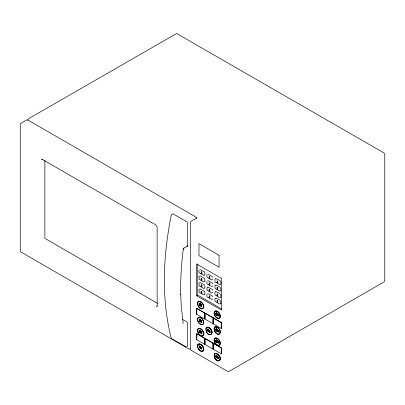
<?xml version="1.0" encoding="UTF-8"?>
<svg xmlns="http://www.w3.org/2000/svg" width="405" height="405" viewBox="0 0 405 405"><rect width="100%" height="100%" fill="white"/><g stroke="black" fill="none" stroke-linecap="round" stroke-linejoin="round"><path stroke-width="0.61" d="M197.761 302.419C197.144 305.051 199.007 308.033 201.558 308.818M197.761 318.315L197.761 320.092M197.761 329.483L198.07 332.267M214.179 312.787L214.285 311.956M214.179 328.683L214.285 327.853M214.285 354.486C213.065 357.529 217.89 363.325 220.269 359.721C220.943 356.78 217.51 351.661 214.407 353.945C213.496 366.692 227.423 359.108 215.541 353.342M183.126 249.394L184.012 248.022L183.399 248.412C181.359 263.817 180.392 279.374 180.721 294.916L180.696 294.015L181.258 306.134L183.161 323.595M198.956 270.302L198.956 272.368L199.28 272.889L203.553 275.354L204.743 275.076M197.691 302.631L198.07 301.766M198.07 344.296L197.761 346.726M206.013 328.232L206.322 327.579M214.594 311.308C213.136 314.179 215.683 318.229 218.827 318.446M203.249 350.943C204.626 348.032 201.705 343.313 198.374 343.977M214.594 327.2C213.212 329.888 215.369 333.421 218.077 334.252M219.773 317.95C221.15 315.044 218.229 310.321 214.898 310.989M214.594 338.372C212.827 341.354 216.685 347.019 219.961 344.908C221.565 341.947 217.652 336.084 214.407 338.479C212.838 341.385 216.553 347.085 219.773 345.014C221.15 342.109 218.229 337.385 214.898 338.053M214.215 354.699L215.085 353.408M204.849 274.995L204.91 272.707L204.454 271.968M206.945 274.803L206.884 276.812L207.223 277.476L211.496 279.941L212.858 279.46M204.849 281.49L204.91 279.202L204.454 278.463M206.945 281.298L206.884 283.308L207.223 283.971L211.496 286.436L212.858 285.955M204.849 287.985L204.91 285.697L204.454 284.958M204.849 294.481L204.91 292.192L204.454 291.453M206.945 294.288L206.884 296.298L207.223 296.961L211.496 299.427L212.858 298.946M212.858 292.45L211.496 292.931L207.112 290.355L206.899 287.879L207.633 287.104M220.74 284.173C222.097 280.852 217.961 279.43 215.683 278.625M220.74 290.668C222.097 287.348 217.961 285.925 215.683 285.12M220.74 297.164C222.097 293.843 217.961 292.42 215.683 291.615M220.74 303.659C222.097 300.338 217.961 298.915 215.683 298.11M27.727 120.093L28.522 118.721L176.626 33.493L383.93 152.908L384.75 154.295L384.75 280.594L383.955 281.961L229.179 371.324L227.564 371.304L191.145 350.279L190.325 348.897L190.325 222.598C191.266 219.616 195.569 219.986 196.936 217.363L196.465 218.27L195.64 216.883L27.894 120.032L26.279 120.017L20.721 123.5L20.25 124.406L20.25 250.705L21.07 252.092L188.821 348.938L190.436 348.958M157.251 305.891L156.7 306.757L157.14 305.831L157.14 227.347L156.7 225.914L155.641 224.815L42.631 159.57L41.568 159.443L42.601 159.393M199.69 276.023L198.956 276.797L199.169 279.273L203.553 281.85L204.611 281.602M199.69 282.518L198.956 283.292L199.169 285.768L203.553 288.345L204.611 288.097M199.69 289.013L198.956 289.788L199.169 292.263L203.553 294.84L204.611 294.592M215.581 278.701L214.847 279.475L215.06 281.951L219.444 284.528L220.634 284.249M215.581 285.196L214.847 285.97L215.06 288.446L219.444 291.023L220.634 290.744M215.581 291.691L214.847 292.466L215.06 294.941L219.444 297.518L220.634 297.24M215.581 298.186L214.847 298.961L215.06 301.436L219.444 304.013L220.634 303.735M198.561 301.34L197.883 301.877C196.972 314.624 210.904 307.041 199.017 301.274M197.989 302.003C201.27 299.609 205.932 307.304 202.054 308.863M197.989 317.9C201.27 315.505 205.932 323.2 202.054 324.754M214.513 311.546C217.794 309.152 222.456 316.842 218.578 318.401M202.758 324.734C205.264 322.162 201.786 316.573 198.374 317.343C195.985 319.864 199.002 324.628 202.115 324.911C206.018 323.418 202.5 317.13 199.204 317.059C195.711 318.563 198.612 324.091 201.558 324.714M197.989 329.068C204.662 325.929 205.279 342.144 198.46 333.325C194.041 322.765 208.793 331.923 202.303 335.973M206.813 327.154L206.135 327.691C205.224 340.438 219.156 332.854 207.269 327.088M219.282 318.381L219.961 317.844C221.565 314.882 217.652 309.02 214.407 311.415C212.989 314.336 216.098 319.332 219.469 318.269M214.513 327.437C218.047 324.668 222.922 334.186 217.86 334.211M214.513 338.61C217.794 336.216 222.456 343.906 218.578 345.465M214.513 354.071C217.794 351.677 222.456 359.372 218.578 360.931M183.399 248.412L187.718 245.916L187.718 223.19L186.943 221.884L172.996 213.835L171.32 214.766C163.21 255.393 160.947 298.075 171.32 338.519L186.229 346.877M196.627 295.782L221.424 310.093L221.424 278.306L196.627 263.989L196.627 295.782L197.751 295.134L222.006 309.136M199.63 303.244C199.533 304.828 199.417 302.034 200.602 303.806L200.556 304.135L199.938 303.78L199.938 305.147L200.602 305.471L199.989 305.117M199.326 303.74L199.371 305.142L200.556 305.881L199.326 305.173L199.326 303.74L199.63 303.856M199.938 303.78L200.556 304.135M200.602 303.806L199.579 303.269M201.326 305.967L200.804 305.709L201.29 305.988L201.326 304.884L200.84 304.606M201.579 304.833L200.84 304.363L200.804 304.626M201.614 304.813L201.614 305.299M201.817 305.416L201.781 306.575L201.579 305.319M201.781 306.575L200.804 306.008L201.817 306.55M199.63 319.135C199.533 320.725 199.417 317.93 200.602 319.702L200.556 320.031L199.938 319.677L200.556 320.031M199.326 319.636L199.371 321.038L200.556 321.772L199.326 321.064L199.326 319.636L199.63 319.753M200.602 319.702L199.579 319.165M201.326 320.78L200.804 320.517L201.326 320.78L201.29 321.884L200.804 321.6L201.29 321.884M200.602 321.367L199.938 321.038L200.602 321.367L200.556 321.772M201.579 320.725L200.84 320.259L200.804 320.517M201.614 320.704L201.614 321.195M216.148 312.781C216.057 314.371 215.941 311.572 217.126 313.343L217.075 313.678L216.462 313.323L216.462 314.685L217.126 315.009L216.462 314.685M201.817 322.446L200.804 321.904L201.817 322.446L201.579 321.216M201.781 321.332L201.781 322.466M215.845 313.278L215.895 314.68L217.075 315.419L215.845 314.71L215.845 313.278L216.148 313.399M217.126 313.343L216.103 312.812M217.075 313.678L216.513 313.293L216.513 314.655M217.849 315.51C216.569 314.877 218.746 316.199 217.849 314.427L217.363 314.143M217.849 314.427L217.814 315.53M217.328 314.164L217.363 313.905L218.138 314.351L218.138 314.842M218.341 314.958L218.305 316.113C215.855 314.447 219.388 317.424 218.341 314.958L218.103 314.862M199.63 330.308C199.533 331.892 199.417 329.098 200.602 330.87L200.556 331.199L199.938 330.844L199.938 332.211L200.602 332.535L199.938 332.211M199.326 332.232L200.602 332.915L199.326 332.232L199.326 330.804L199.63 330.92M199.938 330.844L200.556 331.199M200.602 330.87L199.579 330.333M200.84 331.427L201.614 331.877L200.84 331.427L201.326 331.948L201.29 333.052L200.84 332.748L200.804 333.072L201.817 333.614L201.614 332.363L201.781 333.634M207.881 329.057C207.785 330.642 207.669 327.848 208.853 329.619L208.808 329.948L208.19 329.594L208.19 330.961L208.853 331.285L208.19 330.961M207.578 329.554L207.623 330.956L208.808 331.695L207.578 330.986L207.578 329.554L207.881 329.67M208.19 329.594L208.853 329.923M208.808 329.65L207.831 329.083M209.056 330.44L209.091 330.176L209.866 330.627L210.033 332.383L209.056 331.822L209.091 331.503L209.577 331.781L209.577 330.698L209.091 330.419M209.577 330.698L209.542 331.801M209.056 331.523L209.577 331.781M209.056 331.822L210.068 332.363M210.068 331.229L210.033 332.383M216.148 328.678C216.057 330.262 215.941 327.468 217.126 329.24L217.075 329.569L216.462 329.214L216.462 330.581L217.075 330.936L216.513 330.551L216.513 329.189L217.075 329.569M215.845 329.174L215.895 330.576L217.075 331.315L215.845 330.607L215.845 329.174L216.148 329.29M217.126 329.24L216.103 328.703M217.849 330.318L217.328 330.06L217.849 330.318C218.746 332.095 216.569 330.774 217.849 331.401M217.328 330.06L217.363 329.797L218.138 330.247L218.138 330.733M218.341 331.984L217.328 331.442L218.341 331.984L218.103 330.753M218.341 330.85L218.305 332.009M199.579 345.799L199.326 347.698L200.602 348.381L200.602 348.001L199.938 347.672C199.387 344.807 200.526 347.414 200.602 346.336L199.579 345.799L199.579 346.417M199.326 346.27L199.63 346.386M199.326 347.698L199.371 346.24M200.804 347.151L201.326 347.414L201.29 348.518L200.84 348.214L200.804 348.538L201.817 349.08L201.614 347.338L200.804 346.913L201.326 347.414M201.817 347.946L201.817 349.08M216.148 339.846C216.057 341.435 215.941 338.636 217.126 340.408L217.075 340.742L216.462 340.382L216.462 341.749L217.075 342.103L216.513 341.719L216.462 340.382M215.845 341.774L217.126 342.453L215.845 341.774L215.845 340.342L216.148 340.463M217.126 340.408L216.103 339.876M217.075 340.742L216.513 340.357M217.363 340.969L218.138 341.415L217.363 340.969L217.849 341.491L217.814 342.595L217.849 341.491M218.103 341.926L218.341 343.156L218.138 341.415M218.341 343.156L217.363 342.589M216.103 355.337L215.845 357.24L217.126 357.919L217.126 357.539L216.462 357.215C215.84 354.38 217.095 356.906 217.126 355.873L216.103 355.337L216.103 355.954M215.845 355.808L216.148 355.924M215.845 357.24L215.895 355.777M216.462 357.215L216.513 355.823M217.328 356.694L217.849 356.952L217.814 358.055L217.814 356.972L217.328 356.451L218.138 356.881L218.341 358.617L218.341 357.483M218.341 358.617L217.363 358.055M186.943 246.331L187.718 245.916M186.943 346.462L187.718 346.052L187.718 323.286L186.943 321.98L182.65 319.499M198.374 301.447C202.308 299.584 206.666 309.147 201.336 308.777M206.626 327.26C210.185 325.833 214.397 333.067 210.554 334.722M214.898 326.881C218.31 326.111 221.788 331.7 219.282 334.272C215.951 334.94 213.03 330.217 214.407 327.311C217.844 324.461 222.927 332.677 218.827 334.343M202.054 351.388C205.679 349.804 201.837 343.156 198.46 344.123C196 346.71 199.559 352.127 202.945 351.262M199.792 269.447L204.287 271.846M207.74 274.038L212.235 276.433L212.858 277.293M207.74 280.533L212.235 282.928L212.858 283.789M207.74 287.029L212.235 289.423L212.858 290.284M207.74 293.524L208.195 293.59M201.336 324.673L202.303 324.8M209.587 334.591C213.906 334.586 210.965 327.842 208.048 327.326C203.664 327.351 206.747 334.312 209.81 334.631M200.753 335.537L201.558 335.882M201.558 351.348L199.954 350.421L198.561 348.73M200.247 276.013L204.287 278.341M200.247 282.508L204.287 284.837M200.247 289.003L204.287 291.332M208.702 293.878L212.235 295.918L212.858 296.779M45.426 238.687L157.479 303.375M199.326 330.804L199.579 330.951M215.845 340.342L216.103 340.489M217.849 342.569L217.363 342.291L217.328 342.61M217.849 358.035L217.363 357.757L217.328 358.076M217.277 318.011L215.085 315.738M200.753 308.473L198.561 306.2M200.753 324.365L199.204 323.013M217.277 345.075L215.728 343.718L214.594 341.81M217.277 360.541L215.085 358.268M216.472 333.325L215.085 331.634M199.204 334.181L199.954 334.955M198.07 321.099L198.561 322.096M197.655 303.249L197.761 304.195M221.424 328.759L221.424 322.552L196.627 308.24L196.627 314.442M221.424 354.102L221.424 347.9L196.627 333.583L196.627 339.785M217.814 330.338L217.814 331.422M217.363 315.227L217.328 315.551M217.363 331.123L217.328 331.442M217.126 315.009L217.075 315.419M217.126 330.905L217.075 331.315M217.126 342.073L217.075 342.483M215.895 340.316L215.895 341.744M213.131 317.768L213.131 323.97M213.131 343.111L213.131 349.318M208.853 331.285L208.808 331.695M208.241 329.569L208.241 330.931M204.879 313.004L204.879 319.206M204.879 338.347L204.879 344.549M201.614 331.877L201.579 332.383M200.84 305.689L200.804 306.008M200.84 321.58L200.804 321.904M200.602 305.471L200.556 305.881M200.602 332.535L200.556 332.945M199.989 319.646L199.938 321.038M199.371 330.774L199.371 332.206M197.751 263.969L197.751 295.134M44.879 160.451L44.879 238.368M197.574 329.589C196.602 332.535 201.189 338.418 203.563 334.824C204.53 331.877 199.943 325.995 197.574 329.589M197.574 345.055C196.896 347.981 200.348 353.14 203.437 350.831C205.041 347.87 201.128 342.012 197.883 344.402L197.574 345.055M219.065 255.266L198.982 243.673L198.982 255.641L219.065 267.239L219.065 255.266M201.801 272.14L201.027 271.694L201.518 272.216L201.518 273.299L201.027 273.016L201.027 273.319L202.004 273.881L201.801 272.14M209.749 276.726L208.975 276.281L209.461 276.802L209.461 277.886L208.975 277.602L208.975 277.906L209.952 278.468L209.749 276.726M217.693 281.313L216.918 280.867L217.409 281.389L217.409 282.472L216.918 282.189L216.918 282.493L217.895 283.054L217.693 281.313M201.801 278.635L201.027 278.189L201.518 278.711L201.518 279.794L201.027 279.511L201.027 279.815L202.004 280.376L201.801 278.635M209.749 283.222L208.975 282.776L209.461 283.298L209.461 284.381L208.975 284.097L208.975 284.401L209.952 284.963L209.749 283.222M217.693 287.808L216.918 287.363L217.409 287.884L217.409 288.967L216.918 288.684L216.918 288.988L217.895 289.55L217.693 287.808M201.801 285.13L201.027 284.685L201.518 285.206L201.518 286.289L201.027 286.006L201.027 286.31L202.004 286.872L201.801 285.13M209.749 289.717L208.975 289.271L209.461 289.793L209.461 290.876L208.975 290.593L208.975 290.896L209.952 291.458L209.749 289.717M217.693 294.308L216.918 293.858L217.409 294.379L217.409 295.463L216.918 295.179L216.918 295.483L217.895 296.045L217.693 294.308M201.801 291.625L201.027 291.18L201.518 291.701L201.518 292.785L201.027 292.501L201.027 292.805L202.004 293.367L201.801 291.625M209.749 296.212L208.975 295.766L209.461 296.288L209.461 297.371L208.975 297.088L208.975 297.392L209.952 297.953L209.749 296.212M217.693 300.804L216.918 300.353L217.409 300.875L217.409 301.958L216.918 301.674L216.918 301.978L217.895 302.54L217.693 300.804M204.687 313.055L196.82 308.514L196.82 314.391L204.687 318.932L204.687 313.055M212.939 317.819L205.072 313.278L205.072 319.155L212.939 323.696L212.939 317.819M221.226 322.603L213.324 318.041L213.324 323.919L221.226 328.48L221.226 322.603M204.687 338.398L196.82 333.857L196.82 339.734L204.687 344.275L204.687 338.398M212.939 343.162L205.072 338.62L205.072 344.498L212.939 349.039L212.939 343.162M221.226 347.951L213.324 343.389L213.324 349.262L221.226 353.828L221.226 347.951"/></g></svg>
